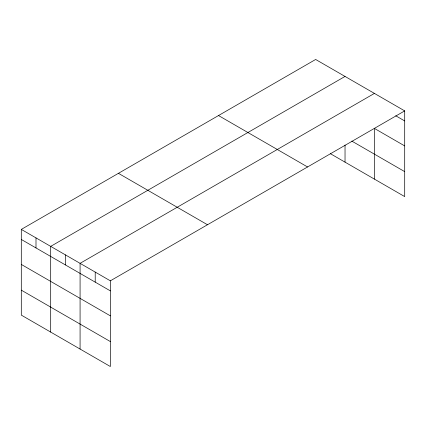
<?xml version="1.0" encoding="UTF-8"?>
<svg xmlns="http://www.w3.org/2000/svg" width="426" height="426" viewBox="0 0 426 426"><rect width="100%" height="100%" fill="white"/><g stroke="black" fill="none" stroke-linecap="round" stroke-linejoin="round"><path stroke-width="0.64" d="M21.3 229.406L110.355 280.825L110.355 366.53L21.3 315.112L21.3 229.406L315.645 59.47L404.7 110.888L404.7 196.594L330.336 153.658M345.033 76.435L50.689 246.377L50.689 332.083M374.422 93.406L80.077 263.343L80.077 349.048M110.355 280.825L404.7 110.888M395.727 115.766L404.7 120.947M404.7 145.91L374.422 128.428L374.422 179.112M351.812 141.097L404.7 171.63M218.511 115.547L307.567 166.965M118.433 173.329L207.489 224.747M21.3 239.465L110.355 290.883M21.3 264.429L110.355 315.847M21.3 290.149L110.355 341.567M345.033 145.064L345.033 162.146M95.216 272.081L95.216 282.14M65.386 254.86L65.386 264.919M35.997 237.889L35.997 247.948"/></g></svg>
